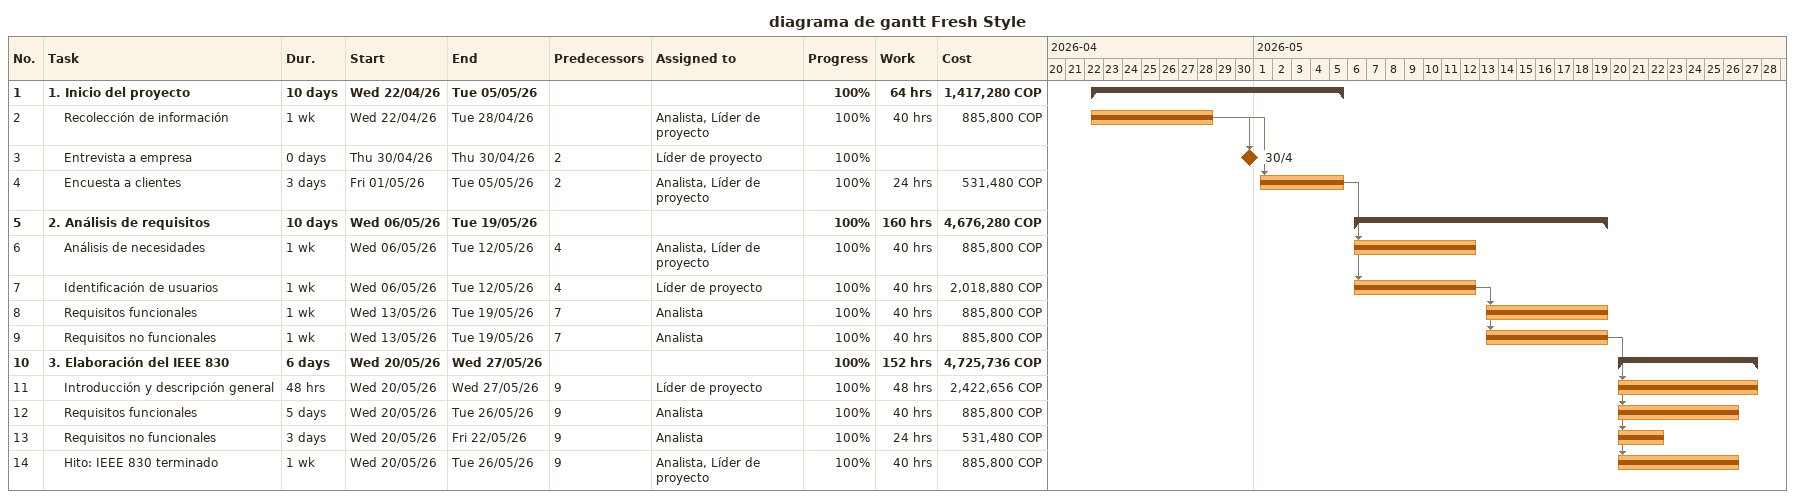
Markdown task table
diagrama de gantt Fresh Style

| ID | Level | Task | Duration | Start | Finish | Predecessors | Resources | % complete | Work (h) | Cost (COP) |
|---|---|---|---|---|---|---|---|---|---|---|
| 1 | 1 | **1. Inicio del proyecto** | 10d | 2026-04-22 | 2026-05-05 |  |  | 100 | 64 | 1417280 |
| 2 | 2 | Recolección de información | 1w | 2026-04-22 | 2026-04-28 |  | Analista, Líder de proyecto | 100 | 40 | 885800 |
| 3 | 2 | Entrevista a empresa | 0d | 2026-04-30 | 2026-04-30 | 2 | Líder de proyecto | 100 |  |  |
| 4 | 2 | Encuesta a clientes | 3d | 2026-05-01 | 2026-05-05 | 2 | Analista, Líder de proyecto | 100 | 24 | 531480 |
| 5 | 1 | **2. Análisis de requisitos** | 10d | 2026-05-06 | 2026-05-19 |  |  | 100 | 160 | 4676280 |
| 6 | 2 | Análisis de necesidades | 1w | 2026-05-06 | 2026-05-12 | 4 | Analista, Líder de proyecto | 100 | 40 | 885800 |
| 7 | 2 | Identificación de usuarios | 1w | 2026-05-06 | 2026-05-12 | 4 | Líder de proyecto | 100 | 40 | 2018880 |
| 8 | 2 | Requisitos funcionales | 1w | 2026-05-13 | 2026-05-19 | 7 | Analista | 100 | 40 | 885800 |
| 9 | 2 | Requisitos no funcionales | 1w | 2026-05-13 | 2026-05-19 | 7 | Analista | 100 | 40 | 885800 |
| 10 | 1 | **3. Elaboración del IEEE 830** | 6d | 2026-05-20 | 2026-05-27 |  |  | 100 | 152 | 4725736 |
| 11 | 2 | Introducción y descripción general | 48h | 2026-05-20 | 2026-05-27 | 9 | Líder de proyecto | 100 | 48 | 2422656 |
| 12 | 2 | Requisitos funcionales | 5d | 2026-05-20 | 2026-05-26 | 9 | Analista | 100 | 40 | 885800 |
| 13 | 2 | Requisitos no funcionales | 3d | 2026-05-20 | 2026-05-22 | 9 | Analista | 100 | 24 | 531480 |
| 14 | 2 | Hito: IEEE 830 terminado | 1w | 2026-05-20 | 2026-05-26 | 9 | Analista, Líder de proyecto | 100 | 40 | 885800 |
